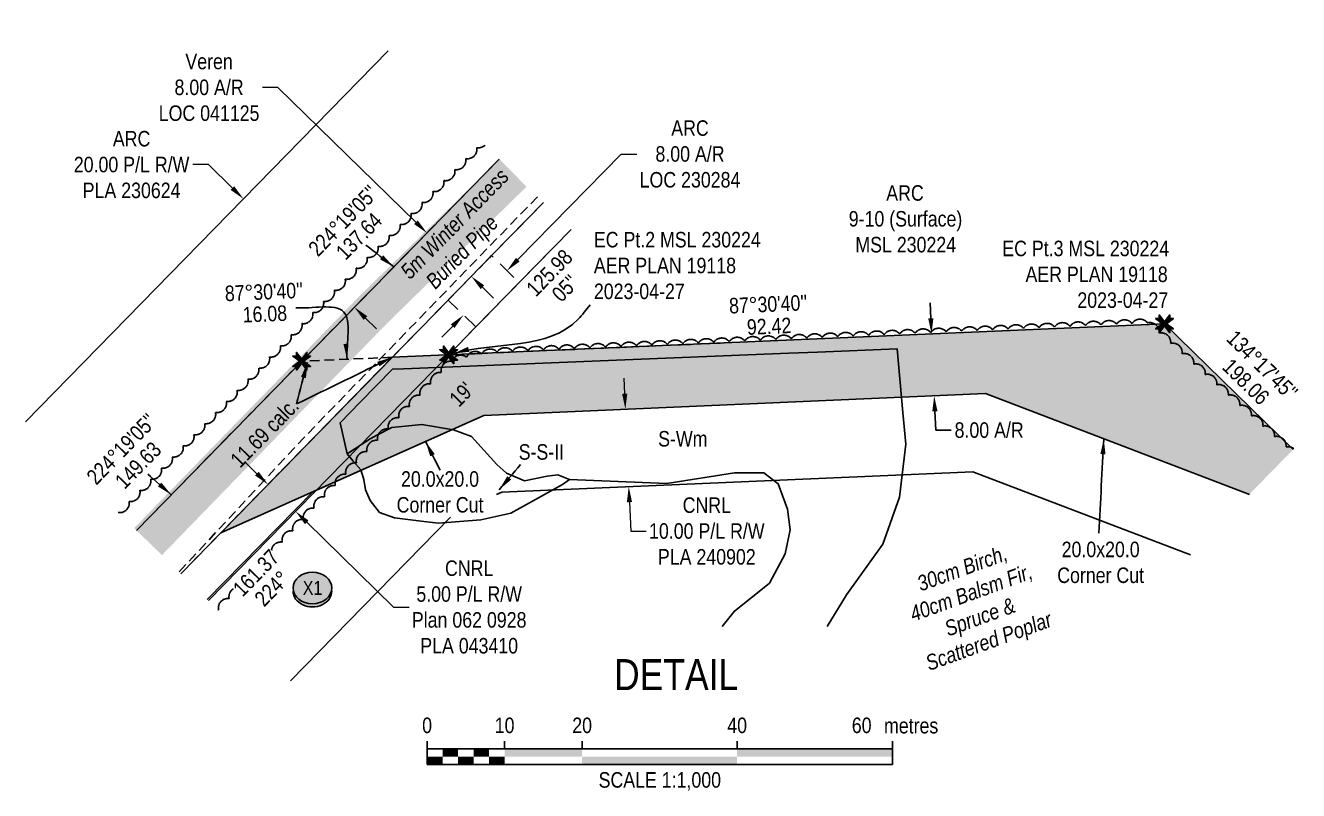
# Model space of a CAD drawing. Extents: x 393916 to 404684, y 6048329 to 6056646.
# Drawn here: x 397507 to 398328, y 6048726 to 6049219 of the extents above; entities that cross this region are included whole.
import ezdxf
from ezdxf.enums import TextEntityAlignment as Align

# ---------------------------------------------------------------- set-up
doc = ezdxf.new("R2010")
doc.units = 0
doc.header["$LTSCALE"] = 5
doc.header["$PDMODE"] = 34
doc.header["$PDSIZE"] = 0.03
for name, pattern in [('0', [1, 1, 0]), ('foc-ACCESSROAD', [3.75, 2.5, -1.25]), ('foc-TIELINE', [1.875, 1.25, -0.625]), ('UG_PIPE', [1.875, 1.25, -0.625])]:
    doc.linetypes.add(name, pattern=pattern)
doc.layers.get('Defpoints').update_dxf_attribs({"color": 9})
for name, color, linetype in [('AS-PIPE-UG', 44, 'UG_PIPE'), ('AS-PIPE-UG-T', 44, 'Continuous'), ('AS-ROADS', 254, 'Continuous'), ('C-RW', 13, 'Continuous'), ('DETAIL-T', 7, 'Continuous'), ('F-AR', 190, 'foc-ACCESSROAD'), ('F-RW', 190, 'Continuous'), ('F-WS', 190, 'foc-ACCESSROAD'), ('L-2', 7, 'Continuous'), ('L-BD', 7, 'Continuous'), ('L-MON', 1, 'Continuous'), ('L-TIE', 7, 'foc-TIELINE'), ('P-CROSSINGS', 250, 'Continuous'), ('P-PROPOSED', 10, 'Continuous'), ('P-PROPOSED-H', 21, 'Continuous'), ('P-TXT', 4, 'Continuous'), ('T-BUSH', 110, '0'), ('WETLAND', 143, 'Continuous'), ('WETLAND-T', 146, 'Continuous')]:
    doc.layers.add(name, color=color, linetype=linetype)
for name, color, linetype, lineweight in [('C-RW-T', 13, 'Continuous', 9), ('F-AR-T', 190, 'Continuous', 9), ('F-WS-T', 190, 'Continuous', 9), ('T-TEXT', 48, 'Continuous', 18)]:
    doc.layers.add(name, color=color, linetype=linetype, lineweight=lineweight)
doc.styles.add('80', font='ARIALN.TTF', dxfattribs={"height": 10})
doc.styles.add('80CG', font='ARIALN.TTF', dxfattribs={"height": 10})
doc.styles.add('80L', font='ARIALN.TTF', dxfattribs={"height": 10})
doc.styles.add('80LS', font='ARIALNI.TTF', dxfattribs={"height": 10})
doc.styles.add('Crossing', font='ARIALN.TTF', dxfattribs={"height": 10})
doc.dimstyles.new('Compass 5 000', dxfattribs={"dimscale": 5, "dimtxt": 9, "dimasz": 2, "dimexe": 0.2, "dimexo": 0.0625, "dimgap": 0.5, "dimtad": 0, "dimtih": 1, "dimtoh": 1, "dimzin": 0, "dimdsep": 46, "dimtxsty": '80CG', "dimcen": 0.1, "dimse1": 1, "dimse2": 1, "dimclrd": 256, "dimclrt": 256, "dimaunit": 1, "dimadec": 4, "dimazin": 0, "dimtfac": 0.06, "dimtofl": 0, "dimtmove": 0, "dimatfit": 1, "dimfxl": 0.2, "dimtolj": 1, "dimtzin": 0, "dimlwd": -1, "dimarcsym": 0})

# ---------------------------------------------------------------- blocks, each defined once
blk = doc.blocks.new('*D435')
at = {"layer": 'Defpoints', "color": 0, "transparency": 16777216}
for p in [(397765.9, 6049085.22), (397692.58, 6049010.15), (397721.2, 6048982.2)]:
    blk.add_point(p, dxfattribs=at)
at = {"layer": 'F-AR-T', "transparency": 16777216}
for p, q in [((397669.75, 6049179.13), (397659.75, 6049179.13)), ((397758.75, 6049092.2), (397669.75, 6049179.13)), ((397801.67, 6049050.28), (397808.82, 6049043.29))]:
    blk.add_line(p, q, dxfattribs=at)
for points in [[(397759.91, 6049093.4), (397757.58, 6049091.01), (397765.9, 6049085.22)], [(397802.83, 6049051.47), (397800.51, 6049049.09), (397794.52, 6049057.27)]]:
    blk.add_solid(points, dxfattribs=at)
at = {"layer": 'F-AR-T', "transparency": 16777216, "insert": (397625.41, 6049179.13), "char_height": 10, "attachment_point": 5, "style": '80CG'}
blk.add_mtext('\\A1;Veren\\P8.00 A/R\\PLOC 041125', dxfattribs=at)
blk = doc.blocks.new('*D436')
at = {"layer": 'Defpoints', "color": 0, "transparency": 16777216}
for p in [(397688.14, 6049148.76), (397647.57, 6049107.25), (397759.69, 6049078.86)]:
    blk.add_point(p, dxfattribs=at)
at = {"layer": 'F-AR-T', "transparency": 16777216}
for p, q in [((397624.98, 6049129.32), (397614.98, 6049129.32)), ((397640.42, 6049114.23), (397624.98, 6049129.32)), ((397726.28, 6049030.36), (397733.43, 6049023.37))]:
    blk.add_line(p, q, dxfattribs=at)
for points in [[(397641.59, 6049115.43), (397639.26, 6049113.04), (397647.57, 6049107.25)], [(397727.44, 6049031.55), (397725.11, 6049029.16), (397719.12, 6049037.35)]]:
    blk.add_solid(points, dxfattribs=at)
at = {"layer": 'F-AR-T', "transparency": 16777216, "insert": (397575.44, 6049129.32), "char_height": 10, "attachment_point": 5, "style": '80CG'}
blk.add_mtext('\\A1;ARC\\P20.00 P/L R/W\\PPLA 230624', dxfattribs=at)
blk = doc.blocks.new('*D437')
at = {"layer": 'C-RW-T', "transparency": 16777216}
for p, q in [((397656.26, 6048930.01), (397649.1, 6048937)), ((397688.37, 6048898.65), (397744.37, 6048843.98)), ((397744.37, 6048843.98), (397754.37, 6048843.98))]:
    blk.add_line(p, q, dxfattribs=at)
for points in [[(397657.42, 6048931.2), (397655.1, 6048928.82), (397663.41, 6048923.02)], [(397689.54, 6048899.85), (397687.21, 6048897.46), (397681.22, 6048905.64)]]:
    blk.add_solid(points, dxfattribs=at)
at = {"layer": 'Defpoints', "color": 0, "transparency": 16777216}
for p in [(397651.42, 6048910.74), (397681.22, 6048905.64), (397669.22, 6048893.36)]:
    blk.add_point(p, dxfattribs=at)
at = {"layer": 'C-RW-T', "transparency": 16777216, "insert": (397793.11, 6048843.98), "char_height": 10, "attachment_point": 5, "style": '80CG'}
blk.add_mtext('\\A1;CNRL\\P5.00 P/L R/W\\PPlan 062 0928\\PPLA 043410', dxfattribs=at)
blk = doc.blocks.new('*U318')
at = {"color": 0}
for p, q in [((-150, 0), (-150, 15)), ((-150, 10), (150.24, 10)), ((-100, 10), (-100, 15)), ((-50, 10), (-50, 15)), ((50, 10), (50, 15)), ((150.24, 0), (150.24, 15)), ((-150, 0), (150.24, 0))]:
    blk.add_line(p, q, dxfattribs=at)
for points in [[(-140, 10), (-130, 10), (-140, 5), (-130, 5)], [(-120, 10), (-110, 10), (-120, 5), (-110, 5)], [(-100, 10), (-50, 10), (-100, 5), (-50, 5)], [(50, 10), (150.24, 10), (50, 5), (150.24, 5)], [(-150, 5), (-140, 5), (-150, 0), (-140, 0)], [(-130, 5), (-120, 5), (-130, 0), (-120, 0)], [(-110, 5), (-100, 5), (-110, 0), (-100, 0)], [(-50, 5), (50, 5), (-50, 0), (50, 0)]]:
    blk.add_solid(points, dxfattribs=at)
at = {"color": 0, "style": '80'}
blk.add_text('metres', height=10, dxfattribs=at).set_placement((162.24, 20), align=Align.CENTER)
at = {"color": 0, "char_height": 10, "style": '80'}
for s, insert, attachment_point in [('0', (-150, 30.21), 2), ('10', (-100, 30.21), 2), ('20', (-50, 30.21), 2), ('40', (50, 30.21), 2), ('60', (136.7, 30.22), 3), ('SCALE 1:1,000', (0.12, -5), 2)]:
    blk.add_mtext(s, dxfattribs=dict(at, insert=insert, attachment_point=attachment_point))
blk = doc.blocks.new('xing2')
h = blk.add_hatch(color=50)
h.dxf.hatch_style = 1
edge = h.paths.add_edge_path()
edge.add_ellipse((0, 0), major_axis=(-12.5, 0), ratio=0.816297, start_angle=0, end_angle=360)
h = blk.add_hatch(color=250)
h.dxf.hatch_style = 1
edge = h.paths.add_edge_path()
edge.add_ellipse((0, -2.05), major_axis=(-12.5, 0), ratio=0.816297, start_angle=0, end_angle=180)
edge.add_line((12.5, -2.05), (12.5, 0))
edge.add_ellipse((0, 0), major_axis=(-12.5, 0), ratio=0.816297, start_angle=0, end_angle=180, ccw=False)
edge.add_line((-12.5, 0), (-12.5, -2.05))
at = {"color": 250}
blk.add_ellipse((0, 0), major_axis=(-12.5, 0), ratio=0.816297, dxfattribs=at)
blk.add_ellipse((0, -2.05), major_axis=(-12.5, 0), ratio=0.816297, start_param=0, end_param=3.141593, dxfattribs=at)
at = {"color": 250, "style": 'Crossing'}
blk.add_attdef('CROSSING', text='', height=9, dxfattribs=at).set_placement((0.09, 0.02), align=Align.MIDDLE_CENTER)
at = {"color": 250, "style": 'Crossing', "flags": 1}
for tag, p in [('OWNER', (0.09, -12.49)), ('DESCRIPTION', (0.09, -25.77)), ('LOCATION', (0.09, -39.3)), ('DWG_REF', (0.09, -52.84))]:
    blk.add_attdef(tag, text='', height=9, dxfattribs=at).set_placement(p, align=Align.MIDDLE_CENTER)
blk = doc.blocks.new('*D470')
at = {"layer": 'Defpoints', "color": 0, "transparency": 16777216}
for p in [(397812.72, 6049065.57), (397817.49, 6049060.9), (397784.72, 6049036.98)]:
    blk.add_point(p, dxfattribs=at)
at = {"layer": 'F-AR-T', "transparency": 16777216}
for p, q in [((397824.48, 6049068.05), (397891.21, 6049136.17)), ((397891.21, 6049136.17), (397901.21, 6049136.17)), ((397782.49, 6049025.17), (397775.49, 6049018.03))]:
    blk.add_line(p, q, dxfattribs=at)
for points in [[(397823.29, 6049069.21), (397825.67, 6049066.88), (397817.49, 6049060.9)], [(397781.29, 6049026.34), (397783.68, 6049024.01), (397789.48, 6049032.32)]]:
    blk.add_solid(points, dxfattribs=at)
at = {"layer": 'F-AR-T', "transparency": 16777216, "insert": (397935.5, 6049136.17), "char_height": 10, "attachment_point": 5, "style": '80CG'}
blk.add_mtext('\\A1;ARC\\P8.00 A/R\\PLOC 230284', dxfattribs=at)
blk = doc.blocks.new('TEMP')
h = blk.add_hatch(color=255)
h.dxf.hatch_style = 1
h.paths.add_polyline_path([(0, 0.25), (-0.67, 1.15), (-0.67, 0.67), (-1.15, 0.67), (-0.25, 0), (-1.15, -0.67), (-0.67, -0.67), (-0.67, -1.15), (0, -0.25), (0.67, -1.15), (0.67, -0.67), (1.15, -0.67), (0.25, 0), (1.15, 0.67), (0.67, 0.67), (0.67, 1.15)])
h.paths.add_polyline_path([(0.57, 0.85), (0.57, 0.57), (0.85, 0.57), (0.08, 0), (0.85, -0.57), (0.57, -0.57), (0.57, -0.85), (0, -0.08), (-0.57, -0.85), (-0.57, -0.57), (-0.85, -0.57), (-0.08, 0), (-0.85, 0.57), (-0.57, 0.57), (-0.57, 0.85), (0, 0.08)], flags=16)
h = blk.add_hatch(color=1)
h.dxf.hatch_style = 1
h.paths.add_polyline_path([(0, 0.08), (-0.57, 0.85), (-0.57, 0.57), (-0.85, 0.57), (-0.08, 0), (-0.85, -0.57), (-0.57, -0.57), (-0.57, -0.85), (0, -0.08), (0.57, -0.85), (0.57, -0.57), (0.85, -0.57), (0.08, 0), (0.85, 0.57), (0.57, 0.57), (0.57, 0.85)])
at = {"color": 1}
for p, q in [((-0.08, 0), (0.08, 0)), ((0, 0.08), (0, -0.08))]:
    blk.add_line(p, q, dxfattribs=at)
at = {"color": 255, "flags": 128}
blk.add_lwpolyline([(-0.25, 0), (-1.15, 0.67), (-0.67, 0.67), (-0.67, 1.15), (0, 0.25), (0.67, 1.15), (0.67, 0.67), (1.15, 0.67), (0.25, 0), (1.15, -0.67), (0.67, -0.67), (0.67, -1.15), (0, -0.25), (-0.67, -1.15), (-0.67, -0.67), (-1.15, -0.67)], close=True, dxfattribs=at)
at = {"color": 1, "flags": 128}
blk.add_lwpolyline([(-0.08, 0), (-0.85, 0.57), (-0.57, 0.57), (-0.57, 0.85), (0, 0.08), (0.57, 0.85), (0.57, 0.57), (0.85, 0.57), (0.08, 0), (0.85, -0.57), (0.57, -0.57), (0.57, -0.85), (0, -0.08), (-0.57, -0.85), (-0.57, -0.57), (-0.85, -0.57)], close=True, dxfattribs=at)
blk = doc.blocks.new('*D591')
at = {"layer": 'Defpoints', "color": 0, "transparency": 16777216}
for p in [(398093.17, 6049020.26), (398092.96, 6048980.23), (398094.91, 6048980.31)]:
    blk.add_point(p, dxfattribs=at)
at = {"layer": 'P-TXT', "transparency": 16777216}
for p, q in [((398090.79, 6049030.16), (398090.36, 6049040.15)), ((398093.39, 6048970.24), (398093.92, 6048958.06)), ((398093.92, 6048958.06), (398103.92, 6048958.06))]:
    blk.add_line(p, q, dxfattribs=at)
for points in [[(398092.46, 6049030.23), (398089.13, 6049030.09), (398091.22, 6049020.17)], [(398095.06, 6048970.31), (398091.73, 6048970.16), (398092.96, 6048980.23)]]:
    blk.add_solid(points, dxfattribs=at)
at = {"layer": 'P-TXT', "transparency": 16777216, "insert": (398128.4, 6048958.06), "char_height": 10, "attachment_point": 5, "style": '80CG'}
blk.add_mtext('\\A1;8.00 A/R', dxfattribs=at)
blk = doc.blocks.new('*D595')
at = {"layer": 'C-RW-T', "transparency": 16777216}
for p, q in [((397893.4, 6048981.57), (397892.97, 6048991.56)), ((397896.44, 6048911.66), (397897.25, 6048892.98)), ((397897.25, 6048892.98), (397907.25, 6048892.98))]:
    blk.add_line(p, q, dxfattribs=at)
for points in [[(397895.07, 6048981.64), (397891.74, 6048981.49), (397893.84, 6048971.58)], [(397898.11, 6048911.73), (397894.78, 6048911.58), (397896.01, 6048921.65)]]:
    blk.add_solid(points, dxfattribs=at)
at = {"layer": 'Defpoints', "color": 0, "transparency": 16777216}
for p in [(397958.66, 6048974.39), (397896.01, 6048921.65), (397960.83, 6048924.46)]:
    blk.add_point(p, dxfattribs=at)
at = {"layer": 'C-RW-T', "transparency": 16777216, "insert": (397946.34, 6048892.98), "char_height": 10, "attachment_point": 5, "style": '80CG'}
blk.add_mtext('\\A1;CNRL\\P10.00 P/L R/W\\PPLA 240902', dxfattribs=at)

msp = doc.modelspace()

# ---------------------------------------------------------------- hatches: boundary and pattern name
at = {"layer": 'P-PROPOSED-H'}
h = msp.add_hatch(color=256, dxfattribs=at)
h.dxf.hatch_style = 1
h.paths.add_polyline_path([(398241.449, 6049026.699), (397743.521, 6049005.062), (397702.71, 6048963.268), (397632.875, 6048891.75), (397802.573, 6048967.607), (398126.042, 6048981.663), (398296.174, 6048916.683), (398324.475, 6048945.688)])

# ---------------------------------------------------------------- linework, layer by layer
at = {"layer": 'AS-PIPE-UG', "flags": 128}
msp.add_lwpolyline([(397837.138, 6049108.599), (397686.324, 6048953.002), (397606.075, 6048866.63)], dxfattribs=at)
at = {"layer": 'AS-ROADS', "const_width": 24.989, "flags": 128}
msp.add_lwpolyline([(397586.044, 6048886.189), (397730.479, 6049034.982), (397821.336, 6049124.038)], dxfattribs=at)
at = {"layer": 'C-RW'}
for points in [[(397607.216, 6048865.517), (397779.587, 6049041.992), (397807.557, 6049070.629), (397840.978, 6049104.848)], [(397858.769, 6049087.468), (397825.327, 6049053.222), (397797.394, 6049024.616), (397779.935, 6049006.766), (397625.031, 6048848.121)], [(397624.263, 6048848.872), (397692.266, 6048918.319), (397802.573, 6048967.613), (398126.042, 6048981.663), (398296.174, 6048916.683)], [(398258.143, 6048877.706), (398117.866, 6048931.286), (397814.262, 6048918.096), (397810.725, 6048916.514)], [(397781.164, 6048902.043), (397677.903, 6048796.496)]]:
    msp.add_lwpolyline(points, dxfattribs=at)
at = {"layer": 'F-AR', "flags": 128}
for points in [[(397578.602, 6048893.456), (397812.371, 6049132.796)], [(397840.981, 6049104.845), (397807.559, 6049070.626), (397779.589, 6049041.988), (397607.218, 6048865.515)]]:
    msp.add_lwpolyline(points, dxfattribs=at)
msp.add_lwpolyline([(397825.327, 6049053.223), (397797.394, 6049024.616), (397779.587, 6049041.992), (397807.557, 6049070.63), (397825.327, 6049053.223)], close=True, dxfattribs=at)
at = {"layer": 'F-RW'}
for points in [[(397507.006, 6048963.364), (397740.825, 6049202.694)], [(397812.368, 6049132.8), (397578.593, 6048893.465)]]:
    msp.add_lwpolyline(points, dxfattribs=at)
at = {"layer": 'F-WS', "flags": 128}
msp.add_lwpolyline([(397954.846, 6049014.245), (397779.841, 6049006.64), (397797.572, 6049024.799), (397825.494, 6049053.393), (397858.769, 6049087.467)], dxfattribs=at)
at = {"layer": 'L-TIE'}
msp.add_line((397743.521, 6049005.062), (397685.118, 6049002.524), dxfattribs=at)
at = {"layer": 'T-BUSH', "flags": 128}
for points in [[(397803.168, 6049141.787, -0.2329791), (397797.99, 6049140.278, -0.5205671), (397790.925, 6049133.208, -0.5205671), (397783.859, 6049126.137, -0.5205671), (397776.793, 6049119.067, -0.5205671), (397769.727, 6049111.997, -0.5205671), (397762.662, 6049104.926, -0.5205671), (397755.596, 6049097.856, -0.5205671), (397748.53, 6049090.785, -0.5205671), (397741.464, 6049083.715, -0.5205671), (397734.399, 6049076.645, -0.5205671), (397727.333, 6049069.574, -0.5205671), (397720.267, 6049062.504, -0.5205671), (397713.201, 6049055.433, -0.5205671), (397706.179, 6049048.32, -0.5205671), (397699.213, 6049041.152, -0.5205671), (397692.247, 6049033.983, -0.5205671), (397685.281, 6049026.814, -0.5205671), (397678.315, 6049019.646, -0.5205671), (397671.349, 6049012.477, -0.5205671), (397664.383, 6049005.308, -0.5205671), (397657.417, 6048998.14, -0.5205671), (397650.451, 6048990.971, -0.5205671), (397643.485, 6048983.802, -0.5205671), (397636.518, 6048976.634, -0.5205671), (397629.552, 6048969.465, -0.5205671), (397622.586, 6048962.296, -0.5205671), (397615.62, 6048955.128, -0.5205671), (397608.654, 6048947.959, -0.5205671), (397601.688, 6048940.79, -0.5205671), (397594.722, 6048933.622, -0.5205671), (397587.756, 6048926.453, -0.5205671), (397580.79, 6048919.284, -0.5205671), (397573.824, 6048912.116, -0.5205671), (397566.858, 6048904.947, -0.0012346), (397566.864, 6048904.917)], [(397631.091, 6048842.204, -0.0173729), (397631.513, 6048842.158, -0.5205671), (397638.352, 6048849.448, -0.5205671), (397645.191, 6048856.738, -0.5205671), (397652.03, 6048864.028, -0.5205671), (397658.869, 6048871.318, -0.5205671), (397665.708, 6048878.607, -0.5205671), (397672.548, 6048885.897, -0.5205671), (397679.387, 6048893.187, -0.5205671), (397686.226, 6048900.477, -0.5205671), (397693.065, 6048907.767, -0.5205671), (397699.904, 6048915.057, -0.5205671), (397706.743, 6048922.346, -0.5205671), (397713.582, 6048929.636, -0.5205671), (397720.422, 6048936.926, -0.5205671), (397727.261, 6048944.216, -0.5205671), (397734.1, 6048951.506, -0.5205671), (397740.939, 6048958.796, -0.5205671), (397747.778, 6048966.085, -0.5205671), (397754.617, 6048973.375, -0.5205671), (397761.456, 6048980.665, -0.5205671), (397768.296, 6048987.955, -0.5205671), (397775.135, 6048995.245, -0.5205671), (397781.974, 6049002.535, -0.5205671), (397791.415, 6049005.182, -0.5205671), (397801.203, 6049007.212, -0.5205671), (397811.094, 6049008.411, -0.5205671), (397821.08, 6049008.86, -0.5205671), (397831.066, 6049009.309, -0.5205671), (397841.051, 6049009.759, -0.5205671), (397851.037, 6049010.208, -0.5205671), (397861.023, 6049010.658, -0.5205671), (397871.008, 6049011.107, -0.5205671), (397880.994, 6049011.557, -0.5205671), (397890.98, 6049012.006, -0.5205671), (397900.965, 6049012.456, -0.5205671), (397910.951, 6049012.905, -0.5205671), (397920.937, 6049013.355, -0.5205671), (397930.922, 6049013.804, -0.5205671), (397940.908, 6049014.254, -0.5205671), (397950.894, 6049014.703, -0.5205671), (397960.879, 6049015.153, -0.5205671), (397970.865, 6049015.602, -0.5205671), (397980.851, 6049016.052, -0.5205671), (397990.836, 6049016.501, -0.5205671), (398000.822, 6049016.95, -0.5205671), (398010.808, 6049017.4, -0.5205671), (398020.793, 6049017.849, -0.5205671), (398030.779, 6049018.299, -0.5205671), (398040.765, 6049018.748, -0.5205671), (398050.75, 6049019.198, -0.5205671), (398060.736, 6049019.647, -0.5205671), (398070.722, 6049020.097, -0.5205671), (398080.707, 6049020.546, -0.5205671), (398090.693, 6049020.996, -0.5205671), (398100.679, 6049021.445, -0.5205671), (398110.664, 6049021.895, -0.5205671), (398120.65, 6049022.344, -0.5205671), (398130.636, 6049022.794, -0.5205671), (398140.621, 6049023.243, -0.5205671), (398150.607, 6049023.692, -0.5205671), (398160.593, 6049024.142, -0.5205671), (398170.578, 6049024.591, -0.5205671), (398180.564, 6049025.041, -0.5205671), (398190.55, 6049025.49, -0.5205671), (398200.535, 6049025.94, -0.5205671), (398210.521, 6049026.389, -0.5205671), (398220.507, 6049026.839, -0.5205671), (398230.492, 6049027.288, -0.5205671), (398237.961, 6049020.693, -0.5205671), (398245.402, 6049014.019, -0.5205671), (398252.843, 6049007.344, -0.5205671), (398260.284, 6049000.669, -0.5205671), (398267.724, 6048993.995, -0.5205671), (398275.165, 6048987.32, -0.5205671), (398282.606, 6048980.646, -0.5205671), (398290.047, 6048973.971, -0.5205671), (398297.487, 6048967.296, -0.5205671), (398304.928, 6048960.622, -0.5205671), (398312.369, 6048953.947, -0.5205671), (398319.809, 6048947.272, -0.2256655), (398324.929, 6048946.153, -0.2256655)]]:
    msp.add_lwpolyline(points, format="xyb", dxfattribs=at)
at = {"layer": 'WETLAND'}
msp.add_lwpolyline([(397956.22, 6048831.353), (397963.952, 6048841.193), (397986.673, 6048859.47), (397996.912, 6048878.412), (397999.983, 6048893.771), (397998.448, 6048907.082), (397992.304, 6048923.465), (397983.089, 6048930.632), (397964.146, 6048930.632), (397920.615, 6048923.611), (397857.751, 6048926.28), (397850.342, 6048929.161), (397843.345, 6048928.338), (397828.89, 6048925.462), (397817.195, 6048930.315), (397810.902, 6048936.002), (397794.709, 6048954.08), (397782.914, 6048958.339), (397762.677, 6048961.797), (397743.309, 6048959.727), (397734.52, 6048955.178), (397729.37, 6048952.512), (397714.464, 6048942.814), (397709.892, 6048962.868), (397722.829, 6048976.18), (397743.652, 6048997.347), (397750.797, 6048997.636), (397999.275, 6049007.709), (398017.647, 6049008.453), (398069.034, 6049010.536), (398072.681, 6048969.541), (398074.729, 6048949.063), (398070.634, 6048914.761), (398059.882, 6048884.556), (398036.332, 6048851.791), (398023.932, 6048831.353)], dxfattribs=at)
msp.add_lwpolyline([(397717.781, 6048944.973), (397725.254, 6048949.834), (397729.37, 6048952.512), (397734.52, 6048955.178), (397743.309, 6048959.727), (397762.677, 6048961.797), (397782.914, 6048958.339), (397794.709, 6048954.08), (397810.902, 6048936.002), (397817.195, 6048930.315), (397828.89, 6048925.462), (397843.345, 6048928.338), (397850.342, 6048929.161), (397857.751, 6048926.28), (397853.359, 6048922.953), (397832.061, 6048911.157), (397819.938, 6048904.604), (397800.607, 6048900.345), (397773.412, 6048898.051), (397763.829, 6048899.19), (397744.882, 6048901.441), (397735.302, 6048905.034), (397729.179, 6048912.795), (397726.23, 6048919.676), (397725.247, 6048926.229), (397723.281, 6048932.455), (397718.366, 6048938.025), (397714.464, 6048942.814), (397717.781, 6048944.973)], close=True, dxfattribs=at)

# ---------------------------------------------------------------- block references
at = {"layer": 'L-2', "xscale": 0.99957729, "yscale": 0.99957729, "zscale": 0.99957729}
msp.add_blockref('*U318', (397915.922, 6048742.497), dxfattribs=at)
at = {"layer": 'L-MON'}
for p, xscale, yscale, zscale in [((398241.449, 6049026.699), 4.997886449999989, 4.997886449999989, 4.997886449999989), ((397779.843, 6049006.642), 4.997886449999989, 4.997886449999989, 4.997886449999989), ((397685.118, 6049002.524), 4.997886449999975, 4.997886449999975, 4.997886449999975)]:
    msp.add_blockref('TEMP', p, dxfattribs=dict(at, xscale=xscale, yscale=yscale, zscale=zscale))
at = {"layer": 'P-CROSSINGS', "xscale": 0.99957729, "yscale": 0.99957729, "zscale": 0.99957729}
msp.add_blockref('xing2', (397692.028, 6048856.306), dxfattribs=at).add_auto_attribs({'CROSSING': 'X1'})

# ---------------------------------------------------------------- texts
at = {"layer": 'AS-PIPE-UG-T', "insert": (397763.948, 6049055.168), "char_height": 9.99577, "attachment_point": 1, "rotation": 45.681659, "style": '80L'}
msp.add_mtext_dynamic_manual_height_columns('\\pi0.32381;{\\fArial Narrow|b0|i1|c0|p34;Buried Pipe}', width=59.06085, gutter_width=50.021, heights=[0], dxfattribs=at)
at = {"layer": 'DETAIL-T', "color": 3, "insert": (397926.577, 6048800.42), "char_height": 19.9915, "width": 223.7634, "attachment_point": 5, "style": '80CG'}
msp.add_mtext('DETAIL', dxfattribs=at)
at = {"layer": 'F-WS-T', "insert": (398034.279, 6049116.063), "char_height": 10.00001, "attachment_point": 1, "style": '80L'}
msp.add_mtext_dynamic_manual_height_columns('\\pi27.769;ARC\\P\\pi3.5879;9-10 (Surface)\\P\\pi7.8478;MSL 230224', width=79.24263, gutter_width=50.021, heights=[0], dxfattribs=at)
at = {"layer": 'L-BD', "style": '80L'}
for s, height, rotation, p in [("224°19'05''", 9.99577, 45.682, (397711.884, 6049093.204)), ('137.64', 9.9958, 45.682, (397722.076, 6049083.252)), ('125.98', 9.9958, 45.682, (397844.812, 6049059.585)), ("87°30'40''", 9.9958, 2.4882, (397660.757, 6049047.302)), ("05''", 9.9958, 45.682, (397855.003, 6049049.633)), ("87°30'40''", 9.9958, 2.4882, (397985.864, 6049039.355)), ('16.08', 9.9958, 2.4882, (397661.375, 6049033.071)), ('92.42', 9.9958, 2.4882, (397986.482, 6049025.125)), ("134°17'45''", 9.99577, 315.704, (398304.504, 6049000.089)), ('198.06', 9.9958, 315.704, (398294.033, 6048989.358)), ("19'", 9.9958, 45.682, (397788.167, 6048981.242)), ("224°19'05''", 9.99577, 45.682, (397568.913, 6048945.967)), ('149.63', 9.9958, 45.682, (397579.64, 6048935.492)), ('224°', 9.9958, 45.682, (397665.919, 6048856.016))]:
    msp.add_text(s, height=height, rotation=rotation, dxfattribs=at).set_placement(p, align=Align.MIDDLE)
at = {"layer": 'L-BD', "insert": (397657.583, 6048959.985), "char_height": 9.99577, "width": 54.51078, "attachment_point": 2, "rotation": 45.674696, "style": '80L'}
msp.add_mtext('11.69 calc.', dxfattribs=at)
at = {"layer": 'L-MON', "char_height": 9.99694, "attachment_point": 1, "style": '80L'}
for s, insert in [('\\PEC Pt.2 MSL 230224\\PAER PLAN 19118\\P2023-04-27', (397873.53, 6049102.608)), ('\\pi115.52;\\P\\pi9.3978;EC Pt.3 MSL 230224\\P\\pi24.373;AER PLAN 19118\\P\\pi57.807;2023-04-27', (398127.473, 6049096.942))]:
    msp.add_mtext_dynamic_manual_height_columns(s, width=115.51803, gutter_width=50.021, heights=[0], dxfattribs=dict(at, insert=insert))
at = {"layer": 'P-TXT', "char_height": 9.99577, "width": 56.02447, "attachment_point": 5, "style": '80CG'}
for insert in [(397774.332, 6048918.199), (398200.289, 6048872.755)]:
    msp.add_mtext('\\A1;20.0x20.0\\PCorner Cut', dxfattribs=dict(at, insert=insert))
at = {"layer": 'T-TEXT', "style": '80LS'}
msp.add_text('5m Winter Access', height=9.99577, rotation=45.674696, dxfattribs=at).set_placement((397783.663, 6049091.277), align=Align.MIDDLE_CENTER)
at = {"layer": 'T-TEXT', "insert": (398109.28, 6048873.689), "char_height": 9.99577, "width": 86.39362, "attachment_point": 2, "rotation": 20, "style": '80LS'}
msp.add_mtext('{\\C110;30cm Birch,\\P40cm Balsm Fir,\\PSpruce & \\PScattered Poplar}', dxfattribs=at)

# ---------------------------------------------------------------- dimensions: what is measured, and where the dimension line sits
at = {"layer": 'F-AR-T'}
for base, p1, p2, angle, text, picture, middle in [((397765.9, 6049085.217), (397721.199, 6048982.202), (397692.583, 6049010.152), 135.674696, 'Veren\\P8.00 A/R\\PLOC 041125', '*D435', (397625.411, 6049179.133)), ((397647.574, 6049107.245), (397759.685, 6049078.864), (397688.137, 6049148.765), 135.667414, 'ARC\\P20.00 P/L R/W\\PPLA 230624', '*D436', (397575.436, 6049129.323)), ((397817.485, 6049060.904), (397784.72, 6049036.983), (397812.722, 6049065.57), 45.591878, 'ARC\\P8.00 A/R\\PLOC 230284', '*D470', (397935.504, 6049136.172))]:
    dim = msp.add_linear_dim(base=base, p1=p1, p2=p2, angle=angle, text=text, dimstyle='Compass 5 000', dxfattribs=at)
    dim.commit()
    dim.dimension.update_dxf_attribs({"geometry": picture, "text_midpoint": middle, "dimtype": 161})
at = {"layer": 'P-TXT'}
dim = msp.add_linear_dim(base=(398092.96, 6048980.226), p1=(398093.172, 6049020.256), p2=(398094.908, 6048980.31), angle=272.488206, text='8.00 A/R', dimstyle='Compass 5 000', dxfattribs=at)
dim.commit()
dim.dimension.update_dxf_attribs({"geometry": '*D591', "text_midpoint": (398128.405, 6048958.057), "dimtype": 161})

# ---------------------------------------------------------------- leaders
at = {"layer": 'L-BD', "path_type": 1}
for points in [[(397744.534, 6049063.353), (397726.568, 6049077.387)], [(397714.425, 6049003.797), (397712.099, 6049034.459), (397681.354, 6049037.068)], [(397743.521, 6049005.062), (397681.765, 6048974.962)], [(397688.822, 6049001.698), (397681.765, 6048974.962)], [(397601.037, 6048916.425), (397585.809, 6048929.767)]]:
    msp.add_leader(points, dimstyle='Compass 5 000', override={"dimgap": 0.5, "dimtad": 0}, dxfattribs=at)
at = {"layer": 'L-MON', "path_type": 1}
msp.add_leader([(397783.161, 6049007.558), (397863.421, 6049029.604), (397871.121, 6049038.929)], dimstyle='Compass 5 000', override={"dimgap": 0.5, "dimtad": 0}, dxfattribs=at)
at = {"layer": 'P-TXT', "path_type": 1}
for points in [[(397764.962, 6048950.794), (397774.334, 6048932.355)], [(398202.288, 6048952.542), (398199.14, 6048891.715)]]:
    msp.add_leader(points, dimstyle='Compass 5 000', override={"dimgap": 0.5, "dimtad": 0}, dxfattribs=at)

# ---------------------------------------------------------------- next in the draw order: texts
at = {"layer": 'L-BD', "insert": (397655.728, 6048865.967), "char_height": 9.9958, "width": 31.77359, "attachment_point": 5, "rotation": 45.682, "style": '80L', "bg_fill": 3, "box_fill_scale": 1.15, "bg_fill_color": 256, "bg_fill_true_color": 256, "bg_fill_transparency": 0}
msp.add_mtext('161.37', dxfattribs=at)
at = {"layer": 'WETLAND-T', "char_height": 9.9956, "attachment_point": 1, "style": '80L', "bg_fill": 2}
for s, insert in [('S-Wm', (397914.981, 6048957.515)), ('S-S-II', (397825.046, 6048949.034))]:
    msp.add_mtext_dynamic_manual_height_columns(s, width=27.33222, gutter_width=49.978, heights=[0], dxfattribs=dict(at, insert=insert))

# ---------------------------------------------------------------- next in the draw order: linework, layer by layer
at = {"layer": 'P-PROPOSED'}
msp.add_lwpolyline([(398324.475, 6048945.688), (398241.449, 6049026.699), (397743.521, 6049005.062), (397702.71, 6048963.268), (397632.875, 6048891.75), (397802.573, 6048967.607), (398126.042, 6048981.663), (398296.174, 6048916.683)], dxfattribs=at)

# ---------------------------------------------------------------- next in the draw order: dimensions: what is measured, and where the dimension line sits
at = {"layer": 'C-RW-T'}
for base, p1, p2, angle, text, picture, middle in [((397896.008, 6048921.647), (397958.657, 6048974.393), (397960.826, 6048924.463), 272.487742, 'CNRL\\P10.00 P/L R/W\\PPLA 240902', '*D595', (397946.339, 6048892.983)), ((397681.217, 6048905.641), (397651.422, 6048910.743), (397669.225, 6048893.359), 315.681998, 'CNRL\\P5.00 P/L R/W\\PPlan 062 0928\\PPLA 043410', '*D437', (397793.115, 6048843.977))]:
    dim = msp.add_linear_dim(base=base, p1=p1, p2=p2, angle=angle, text=text, dimstyle='Compass 5 000', dxfattribs=at)
    dim.commit()
    dim.dimension.update_dxf_attribs({"geometry": picture, "text_midpoint": middle, "dimtype": 161})

# ---------------------------------------------------------------- next in the draw order: leaders
at = {"layer": 'WETLAND-T', "path_type": 1}
msp.add_leader([(397812.45, 6048919.658), (397826.246, 6048935.845)], dimstyle='Compass 5 000', override={"dimgap": 0.5, "dimtad": 0}, dxfattribs=at)

doc.saveas('drawing.dxf')
